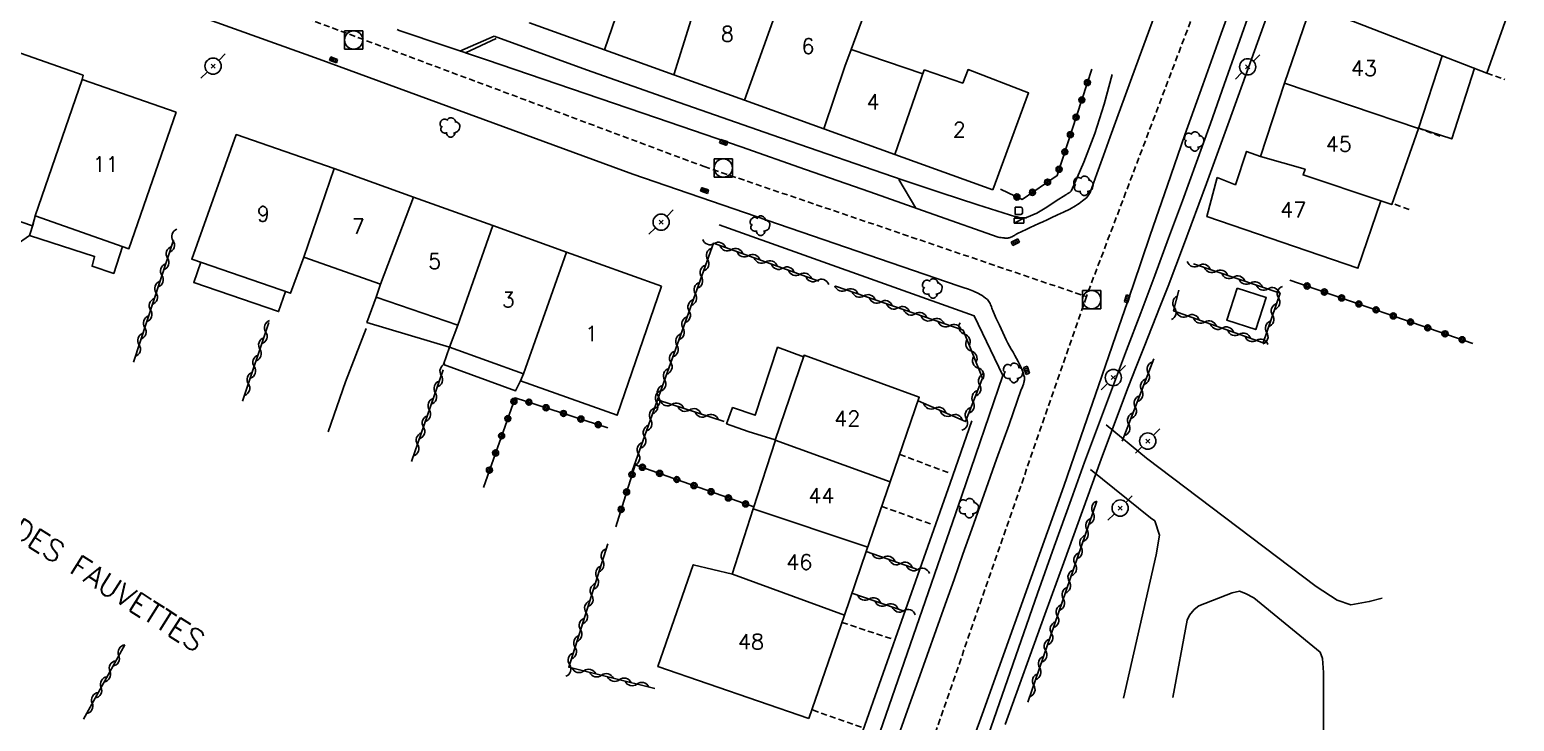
# Model space of a CAD drawing. Header units: millimetres. Extents: x 149998 to 151001, y 150999 to 152001.
# Drawn here: x 150528.4 to 150650.5, y 151780.4 to 151837.3 of the extents above; entities that cross this region are included whole.
import ezdxf
from ezdxf.enums import TextEntityAlignment as Align

# ---------------------------------------------------------------- set-up
doc = ezdxf.new("R2010")
doc.units = ezdxf.units.MM
doc.linetypes.add('DASHED', pattern=[0.75, 0.5, -0.25])
doc.layers.get('0').update_dxf_attribs({"linetype": 'CONTINUOUS'})
for name, color, linetype in [('W0001', 6, 'DASHED'), ('W0006', 2, 'CONTINUOUS'), ('W0008', 7, 'CONTINUOUS'), ('W0014', 7, 'CONTINUOUS'), ('W0017', 7, 'CONTINUOUS'), ('W0101', 7, 'CONTINUOUS'), ('W0104', 1, 'CONTINUOUS'), ('W0112', 1, 'DASHED'), ('W0300', 7, 'CONTINUOUS'), ('W0310', 3, 'CONTINUOUS'), ('W0323', 7, 'CONTINUOUS'), ('W0333', 7, 'CONTINUOUS'), ('W0401', 7, 'CONTINUOUS'), ('W0420', 7, 'CONTINUOUS'), ('W0438', 7, 'CONTINUOUS'), ('W0473', 7, 'CONTINUOUS'), ('W0989', 7, 'CONTINUOUS'), ('W0991', 7, 'CONTINUOUS'), ('W1102', 7, 'CONTINUOUS')]:
    doc.layers.add(name, color=color, linetype=linetype)
doc.styles.get("Standard").update_dxf_attribs({"font": 'romans.shx', "width": 0.85})

# ---------------------------------------------------------------- blocks, each defined once
blk = doc.blocks.new('T300')
for p, q in [((-0.8, 0.51), (-0.86, 0.34)), ((-0.86, 0.34), (-0.86, 0.17)), ((-0.86, 0.17), (-0.74, 0.06)), ((-0.69, 0.63), (-0.8, 0.51)), ((-0.8, -0.06), (-0.74, 0.06)), ((-0.74, 0.06), (-0.69, 0.11)), ((-0.57, 0.69), (-0.69, 0.63)), ((-0.46, 0.69), (-0.57, 0.69)), ((-0.29, 0.63), (-0.46, 0.69)), ((-0.29, 0.63), (-0.17, 0.74)), ((-0.23, 0.57), (-0.29, 0.63)), ((-0.17, 0.74), (-0.06, 0.8)), ((-0.06, 0.8), (0.06, 0.8)), ((0.06, 0.8), (0.23, 0.74)), ((0.23, 0.74), (0.34, 0.63)), ((0.34, 0.63), (0.4, 0.51)), ((0.46, 0.46), (0.34, 0.46)), ((0.4, 0.51), (0.4, 0.46)), ((0.57, 0.4), (0.46, 0.46)), ((0.57, 0.4), (0.69, 0.29)), ((0.69, 0.29), (0.74, 0.17)), ((0.74, 0.06), (0.69, -0.17)), ((0.74, 0.17), (0.74, 0.06)), ((-0.8, -0.17), (-0.8, -0.06)), ((-0.8, -0.23), (-0.8, -0.17)), ((-0.74, -0.34), (-0.8, -0.23)), ((-0.69, -0.4), (-0.74, -0.34)), ((-0.51, -0.46), (-0.69, -0.4)), ((-0.4, -0.46), (-0.51, -0.46)), ((-0.4, -0.46), (-0.34, -0.46)), ((-0.34, -0.46), (-0.34, -0.4)), ((-0.34, -0.51), (-0.34, -0.46)), ((-0.29, -0.63), (-0.34, -0.51)), ((-0.17, -0.74), (-0.29, -0.63)), ((-0.06, -0.8), (-0.17, -0.74)), ((0.06, -0.8), (-0.06, -0.8)), ((0.17, -0.74), (0.06, -0.8)), ((0.23, -0.69), (0.17, -0.74)), ((0.29, -0.46), (0.23, -0.46)), ((0.29, -0.63), (0.23, -0.69)), ((0.46, -0.4), (0.29, -0.46)), ((0.34, -0.51), (0.29, -0.63)), ((0.34, -0.51), (0.34, -0.46)), ((0.57, -0.34), (0.46, -0.4)), ((0.63, -0.29), (0.57, -0.34)), ((0.69, -0.17), (0.63, -0.29))]:
    blk.add_line(p, q)
blk = doc.blocks.new('T473')
for p, q in [((-0.166667, 0.166667), (0.166667, -0.166667)), ((-0.166667, -0.166667), (0.166667, 0.166667)), ((0.500001, 0.500001), (1.000002, 1.000002)), ((-1.000002, -1.000002), (-0.500001, -0.500001))]:
    blk.add_line(p, q)
blk.add_ellipse((0, 0), major_axis=(0.471405, 0.471405), ratio=1, start_param=5.4977871438, end_param=11.780972451)
blk = doc.blocks.new('T401')
for p, q in [((-0.3, 0.3), (0, 0.3)), ((-0.3, -0.25), (-0.3, 0.3)), ((-0.3, 0.15), (0, 0.15)), ((-0.3, 0), (0, 0)), ((0, 0.3), (0, -0.25)), ((-0.3, -0.15), (0, -0.15)), ((-0.3, -0.25), (-0.3, -0.3)), ((-0.3, -0.3), (0, -0.3)), ((0, -0.3), (0, -0.25))]:
    blk.add_line(p, q)
blk = doc.blocks.new('T438')
for p, q in [((-0.4, 0.2), (0.4, 0.2)), ((-0.4, -0.2), (-0.4, 0.2)), ((0.15, 1.1), (-0.3, 1.1)), ((-0.3, 1.1), (-0.3, 0.5)), ((-0.3, 0.5), (0.15, 0.5)), ((0.3, 0.65), (0.3, 0.95)), ((0.4, 0.2), (0.4, -0.2))]:
    blk.add_line(p, q)
at = {"flags": 128}
for points in [[(-0.4, -0.2), (0.4, 0.2)], [(0.4, -0.2), (-0.4, -0.2)]]:
    blk.add_lwpolyline(points, dxfattribs=at)
for centre, major_axis, start_param, end_param in [((0.15, 0.95), (0.106, -0.106), 0.785398, 2.356194), ((0.15, 0.65), (0.106, 0.106), 3.926991, 5.497787)]:
    blk.add_ellipse(centre, major_axis=major_axis, ratio=1, start_param=start_param, end_param=end_param)
blk = doc.blocks.new('T420')
for p, q in [((0.75, 0.75), (-0.75, 0.75)), ((-0.75, 0.75), (-0.75, -0.75)), ((0.75, 0.75), (0.75, -0.75)), ((0.75, -0.75), (-0.75, -0.75))]:
    blk.add_line(p, q)
blk.add_ellipse((0, 0), major_axis=(-0.53, 0.53), ratio=1, start_param=3.926991, end_param=10.210176)
blk = doc.blocks.new('t310o')
at = {"color": 0, "linetype": 'Continuous'}
for centre, start, end in [((-0.5, 0.38), 216.8699, 323.1304), ((0.5, -0.37), 36.8699, 143.1303)]:
    blk.add_arc(centre, 0.625, start, end, dxfattribs=at)
blk = doc.blocks.new('t323o')
at = {"color": 0, "linetype": 'Continuous'}
for radius in [0.25, 0.15]:
    blk.add_circle((0, 0), radius, dxfattribs=at)

msp = doc.modelspace()

# ---------------------------------------------------------------- linework, layer by layer
at = {"layer": 'W0001'}
for points in [[(150645.09, 151898.47), (150628.43, 151849.9), (150615.34, 151815.35)], [(150549.11, 151839.01), (150583.9, 151826.04), (150615.34, 151815.35)], [(150615.34, 151815.35), (150601.42, 151775.15), (150589.76, 151741.98), (150582.14, 151719.84)]]:
    msp.add_lwpolyline(points, dxfattribs=at)
at = {"layer": 'W0006'}
for points in [[(150564.29, 151835.38), (150566.79, 151836.56)], [(150599.92, 151824.99), (150601.33, 151822.63)]]:
    msp.add_lwpolyline(points, dxfattribs=at)
at = {"layer": 'W0008'}
for points in [[(150638.53, 151887.92), (150637.01, 151883.68), (150635.5, 151879.43), (150633.99, 151875.18), (150632.48, 151870.93), (150631.56, 151868.32), (150630.64, 151865.71), (150629.73, 151863.1), (150628.82, 151860.49), (150627.9, 151857.88), (150626.99, 151855.27), (150626.07, 151852.66), (150625.14, 151850.06), (150623.33, 151845.04), (150621.51, 151840.02), (150619.68, 151835.01), (150617.86, 151830), (150617.31, 151828.48), (150616.75, 151826.96), (150616.2, 151825.44), (150615.65, 151823.91)], [(150511.99, 151849.26), (150514.49, 151848.4), (150552.24, 151834.86), (150578.04, 151825.42), (150604.79, 151816.23)], [(150605.41, 151777.24), (150606.76, 151781), (150608.11, 151784.75), (150609.46, 151788.5), (150610.81, 151792.26), (150612.15, 151796.01), (150613.48, 151799.77), (150614.92, 151803.89), (150616.35, 151808.01), (150617.76, 151812.14), (150619.18, 151816.27), (150620.59, 151820.4), (150622.02, 151824.52), (150623.45, 151828.64), (150624.91, 151832.75), (150626.43, 151836.99), (150627.97, 151841.22)], [(150559, 151837.16), (150558.82, 151837.22), (150558.65, 151837.3)], [(150608.08, 151820.24), (150602.8, 151822.11), (150597.53, 151823.97), (150592.25, 151825.81), (150586.96, 151827.65), (150579.98, 151830.05), (150572.99, 151832.44), (150566, 151834.81), (150559, 151837.16)], [(150615.65, 151823.91), (150615.6, 151823.83), (150615.55, 151823.74), (150615.49, 151823.66), (150615.43, 151823.58), (150615.34, 151823.48), (150615.24, 151823.39), (150615.13, 151823.3), (150615.02, 151823.21), (150614.89, 151823.11), (150614.75, 151823.01), (150614.61, 151822.91), (150614.46, 151822.82), (150613.97, 151822.55), (150613.47, 151822.3), (150612.96, 151822.07), (150612.46, 151821.83), (150612.11, 151821.66), (150611.77, 151821.5), (150611.42, 151821.35), (150611.07, 151821.19), (150610.73, 151821.03), (150610.38, 151820.87), (150610.03, 151820.7), (150609.69, 151820.54), (150609.62, 151820.5), (150609.55, 151820.46), (150609.48, 151820.42), (150609.42, 151820.38), (150609.35, 151820.34), (150609.28, 151820.3), (150609.2, 151820.26), (150609.13, 151820.23), (150609.07, 151820.2), (150609, 151820.18), (150608.94, 151820.17), (150608.87, 151820.15), (150608.8, 151820.15), (150608.72, 151820.16), (150608.65, 151820.16), (150608.58, 151820.17), (150608.45, 151820.18), (150608.33, 151820.2), (150608.2, 151820.22), (150608.08, 151820.24)], [(150604.79, 151816.23), (150605.22, 151816.11), (150605.64, 151815.96), (150606.05, 151815.79), (150606.46, 151815.6), (150606.61, 151815.52), (150606.76, 151815.43), (150606.91, 151815.33), (150607.05, 151815.23), (150607.12, 151815.16), (150607.2, 151815.1), (150607.26, 151815.03), (150607.32, 151814.95), (150607.38, 151814.87), (150607.42, 151814.78), (150607.46, 151814.68), (150607.5, 151814.59), (150607.53, 151814.5), (150607.57, 151814.4), (150607.6, 151814.31), (150607.64, 151814.22), (150607.91, 151813.61), (150608.19, 151813), (150608.47, 151812.39), (150608.76, 151811.79), (150608.89, 151811.53), (150609.03, 151811.28), (150609.17, 151811.02), (150609.31, 151810.77), (150609.45, 151810.52), (150609.59, 151810.27), (150609.73, 151810.01), (150609.86, 151809.75), (150609.93, 151809.61), (150610, 151809.46), (150610.06, 151809.31), (150610.12, 151809.16), (150610.17, 151809.01), (150610.21, 151808.87), (150610.25, 151808.72), (150610.26, 151808.57), (150610.26, 151808.5), (150610.24, 151808.43), (150610.22, 151808.36), (150610.2, 151808.3), (150610.16, 151808.15), (150610.11, 151808), (150610.05, 151807.86), (150609.99, 151807.71)], [(150609.99, 151807.71), (150608.98, 151804.84), (150607.96, 151801.98), (150606.95, 151799.11), (150605.93, 151796.24), (150605.19, 151794.16), (150604.46, 151792.09), (150603.72, 151790.02), (150602.98, 151787.94), (150602.24, 151785.87), (150601.5, 151783.79), (150600.77, 151781.72), (150600.03, 151779.64)]]:
    msp.add_lwpolyline(points, dxfattribs=at)
at = {"layer": 'W0014'}
for points in [[(150608.67, 151780.18), (150611.94, 151789.22), (150613.48, 151793.48), (150615.02, 151797.74), (150616.57, 151801.99), (150618.15, 151806.23), (150618.79, 151807.9), (150619.44, 151809.57), (150620.09, 151811.23), (150620.75, 151812.89), (150621.4, 151814.55), (150622.06, 151816.21), (150622.7, 151817.88), (150623.34, 151819.55), (150625.23, 151824.65), (150627.08, 151829.76), (150628.92, 151834.88), (150630.77, 151840)], [(150628.93, 151839.16), (150627.8, 151835.97), (150626.67, 151832.78), (150625.54, 151829.59), (150624.39, 151826.4), (150623.24, 151823.22), (150622.11, 151820.15), (150620.97, 151817.08), (150619.81, 151814.01), (150618.65, 151810.94), (150617.49, 151807.88), (150616.34, 151804.81), (150615.2, 151801.74), (150614.08, 151798.66), (150612.69, 151794.81), (150611.33, 151790.95), (150609.98, 151787.08), (150608.63, 151783.22), (150607.29, 151779.35)], [(150566.65, 151836.75), (150563.82, 151835.54)], [(150617.46, 151833.6), (150616.81, 151831.16), (150616.03, 151828.75), (150615.13, 151826.39), (150614.11, 151824.08), (150614.1, 151824.07), (150614.09, 151824.05), (150614.09, 151824.04), (150614.08, 151824.03), (150614.06, 151824), (150614.04, 151823.98), (150614.03, 151823.95), (150614.01, 151823.93), (150613.99, 151823.92), (150613.98, 151823.91), (150613.96, 151823.9), (150613.95, 151823.9), (150613.93, 151823.89), (150613.92, 151823.88), (150613.9, 151823.87), (150613.89, 151823.87), (150613.86, 151823.85), (150613.83, 151823.83), (150613.8, 151823.81), (150613.77, 151823.79), (150613.74, 151823.77), (150613.71, 151823.75), (150613.67, 151823.74), (150613.64, 151823.72), (150612.87, 151823.22), (150612.09, 151822.69), (150611.28, 151822.21), (150610.42, 151821.84), (150610.41, 151821.83), (150610.4, 151821.83), (150610.38, 151821.83), (150610.37, 151821.83), (150610.31, 151821.83), (150610.24, 151821.82), (150610.18, 151821.82), (150610.11, 151821.82), (150610.07, 151821.82), (150610.02, 151821.82), (150609.97, 151821.82), (150609.92, 151821.82), (150609.82, 151821.84), (150609.73, 151821.87), (150609.64, 151821.9), (150609.55, 151821.92), (150606.42, 151822.9), (150603.31, 151823.92), (150600.2, 151824.96), (150597.1, 151826.01), (150589.47, 151828.64), (150581.85, 151831.3), (150574.24, 151834), (150566.65, 151836.75)], [(150585.15, 151821.26), (150606.12, 151813.76), (150608.46, 151808.86), (150605.11, 151798.99), (150595.61, 151771.6), (150584.32, 151739.78), (150582.16, 151734.28), (150572.26, 151731.65), (150564.3, 151736.87), (150555.81, 151742.24)], [(150581.71, 151736.41), (150591.27, 151763.57), (150604.14, 151800.02), (150605.91, 151805.14)]]:
    msp.add_lwpolyline(points, dxfattribs=at)
at = {"layer": 'W0017'}
for points in [[(150616.98, 151804.8), (150620.3, 151802.06), (150634.23, 151791.51), (150635.98, 151790.39), (150637.1, 151790.01), (150638.61, 151790.27), (150639.67, 151790.56)], [(150615.68, 151801.13), (150620.62, 151797.17), (150620.97, 151796.91), (150621.37, 151795.73), (150621.07, 151794.11), (150618.41, 151782.33)], [(150622.45, 151782.38), (150623.64, 151788.74), (150623.83, 151789.16), (150624.22, 151789.63), (150624.59, 151789.92), (150627.34, 151791), (150627.95, 151791.12), (150628.43, 151790.95), (150629.12, 151790.58), (150634.56, 151786.11), (150634.77, 151785.58), (150634.84, 151784.43), (150634.85, 151777.01)]]:
    msp.add_lwpolyline(points, dxfattribs=at)
at = {"layer": 'W0101'}
for points in [[(150596, 151835.67), (150597.77, 151840.51), (150597.45, 151840.62)], [(150648.28, 151833.73), (150650.54, 151840.07)], [(150637.32, 151837.96), (150633.77, 151839.11), (150631.64, 151832.9)], [(150569.55, 151837.85), (150569.54, 151837.85), (150575.71, 151835.63)], [(150532.75, 151833.21), (150532.83, 151833.55), (150526.66, 151835.73)], [(150575.71, 151835.63), (150581.42, 151833.58)], [(150596, 151835.67), (150595.99, 151835.67), (150601.9, 151833.67), (150601.9, 151833.66)], [(150642.67, 151829.16), (150644.61, 151835.14), (150644.61, 151835.14)], [(150644.61, 151835.14), (150648.28, 151833.73)], [(150581.42, 151833.58), (150581.42, 151833.58), (150587.23, 151831.49)], [(150602.01, 151833.99), (150605.18, 151832.91), (150605.61, 151834.02), (150610.59, 151832.09), (150607.64, 151824.14)], [(150540.47, 151830.52), (150532.75, 151833.21)], [(150631.64, 151832.9), (150631.64, 151832.9), (150629.66, 151826.88)], [(150587.23, 151831.49), (150593.75, 151829.14)], [(150528.9, 151821.98), (150536.6, 151819.28), (150540.47, 151830.52)], [(150553.48, 151825.88), (150545.43, 151828.67), (150541.76, 151818.44), (150549.88, 151815.63), (150550.98, 151818.59)], [(150593.75, 151829.14), (150599.59, 151827.04)], [(150639.57, 151823.22), (150640.46, 151822.91), (150642.67, 151829.16)], [(150629.66, 151826.88), (150628.52, 151827.29), (150627.6, 151824.55), (150626.1, 151825.14)], [(150523.42, 151827.08), (150522, 151823.43), (150528.68, 151821.16), (150528.9, 151821.97), (150528.9, 151821.98)], [(150599.59, 151827.04), (150607.64, 151824.14)], [(150553.48, 151825.88), (150553.48, 151825.88)], [(150560.01, 151823.53), (150553.48, 151825.88)], [(150626.1, 151825.14), (150625.25, 151821.93), (150637.68, 151817.68), (150639.57, 151823.22)], [(150566.52, 151821.19), (150560.01, 151823.53)], [(150572.58, 151819.01), (150566.52, 151821.19)], [(150580.4, 151816.2), (150572.58, 151819.01)], [(150550.98, 151818.59), (150557.28, 151816.38)], [(150557.28, 151816.38), (150556.92, 151815.31)], [(150557.28, 151816.38), (150557.28, 151816.38)], [(150556.92, 151815.31), (150563.66, 151812.99)], [(150568.8, 151808.43), (150576.76, 151805.6), (150580.4, 151816.2)], [(150563.66, 151812.99), (150562.96, 151811.19)], [(150562.96, 151811.19), (150569.05, 151809)], [(150599.21, 151800.12), (150601.6, 151807.07), (150592.13, 151810.53), (150589.75, 151803.54)], [(150569.05, 151809), (150568.8, 151808.43)], [(150589.75, 151803.54), (150589.77, 151803.55), (150587.95, 151797.89)], [(150597.24, 151794.4), (150599.21, 151800.12)], [(150587.95, 151797.89), (150586.22, 151792.53), (150586.23, 151792.53)], [(150595.44, 151789.16), (150597.24, 151794.4)], [(150586.23, 151792.53), (150583.01, 151793.3), (150580.11, 151784.93), (150592.52, 151780.65)], [(150592.52, 151780.65), (150595.44, 151789.16)]]:
    msp.add_lwpolyline(points, dxfattribs=at)
at = {"layer": 'W0104'}
for points in [[(150642.68, 151829.19), (150645.4, 151828.31), (150647.26, 151834.12), (150647.24, 151834.13)], [(150522.14, 151823.39), (150522.13, 151823.38), (150521.81, 151822.24), (150522.24, 151821.19), (150527.23, 151819.56), (150528.41, 151820.37), (150528.74, 151821.4), (150528.74, 151821.4)], [(150528.41, 151820.37), (150528.41, 151820.37), (150533.78, 151818.65), (150533.57, 151817.84), (150535.35, 151817.25), (150536.08, 151819.46), (150536.08, 151819.46)], [(150542.51, 151818.18), (150542.51, 151818.18), (150541.93, 151816.5), (150548.9, 151814.12), (150549.48, 151815.77), (150549.47, 151815.77)], [(150556.92, 151815.31), (150556.92, 151815.31), (150556.17, 151813.22), (150562.96, 151811.19)], [(150562.96, 151811.19), (150562.48, 151809.78), (150568.38, 151807.6), (150568.8, 151808.43)], [(150589.77, 151803.58), (150589.76, 151803.58), (150587.52, 151804.26), (150587.54, 151804.26), (150585.75, 151804.89), (150586.24, 151806.22), (150588.09, 151805.59), (150589.94, 151811.19), (150592.08, 151810.4), (150592.09, 151810.41)]]:
    msp.add_lwpolyline(points, dxfattribs=at)
msp.add_lwpolyline([(150627.75, 151816.05), (150626.89, 151813.42), (150629.28, 151812.64), (150630.14, 151815.28)], close=True, dxfattribs=at)
at = {"layer": 'W0112'}
for points in [[(150648.28, 151833.73), (150649.77, 151833.19)], [(150642.57, 151829.23), (150644.44, 151828.53)], [(150640.71, 151822.94), (150641.98, 151822.47)], [(150599.99, 151802.38), (150604.16, 151800.8)], [(150598.51, 151798.08), (150602.6, 151796.65)], [(150595.24, 151788.56), (150599.5, 151787.15)], [(150596.84, 151779.95), (150592.77, 151781.38)]]:
    msp.add_lwpolyline(points, dxfattribs=at)
at = {"layer": 'W0310'}
for points in [[(150536.98, 151809.96), (150540.27, 151820)], [(150593.35, 151816.63), (150584.67, 151819.74), (150580.07, 151806.87), (150585.54, 151805.09)], [(150622.96, 151815.88), (150622.52, 151814.17), (150629.89, 151811.54), (150631.28, 151815.64), (150624.16, 151818.05)], [(150601.5, 151806.79), (150605.4, 151805.07), (150606.79, 151808.64), (150605.2, 151812.59), (150594.7, 151816.21)], [(150548.11, 151813.22), (150545.95, 151806.75)], [(150618.3, 151803.45), (150620.9, 151810.24)], [(150562.44, 151809.33), (150559.84, 151801.78)], [(150580.07, 151806.87), (150578, 151801)], [(150616.2, 151798.54), (150610.52, 151781.99)], [(150575.98, 151795.02), (150572.77, 151784.88), (150579.84, 151783.12)], [(150597.24, 151794.4), (150601.54, 151792.89)], [(150596.06, 151790.96), (150600.45, 151789.47)], [(150532.85, 151780.61), (150536.26, 151786.71)]]:
    msp.add_lwpolyline(points, dxfattribs=at)
at = {"layer": 'W0323'}
for points in [[(150608.27, 151824.17), (150610.06, 151823.34), (150612.93, 151825.3), (150615.8, 151834.06)], [(150632.08, 151816.71), (150647.12, 151811.5)], [(150575.98, 151804.56), (150568.36, 151807.03), (150565.75, 151799.66)], [(150576.64, 151796.42), (150578.22, 151801.53), (150588, 151798.05)]]:
    msp.add_lwpolyline(points, dxfattribs=at)
at = {"layer": 'W0333'}
msp.add_lwpolyline([(150556.1, 151812.74), (150554.41, 151808.35), (150552.98, 151804.23)], dxfattribs=at)
at = {"layer": 'W1102'}
for points in [[(150578.16, 151842.77), (150575.71, 151835.63)], [(150583.69, 151840.88), (150581.42, 151833.58)], [(150590.34, 151840.24), (150587.23, 151831.49)], [(150637.32, 151837.96), (150644.61, 151835.14)], [(150593.75, 151829.14), (150595.48, 151834.27), (150596, 151835.67)], [(150599.59, 151827.04), (150602.01, 151833.99)], [(150532.75, 151833.21), (150528.9, 151821.98)], [(150631.64, 151832.9), (150642.67, 151829.16)], [(150639.57, 151823.22), (150633.16, 151825.35), (150633.33, 151825.82), (150629.66, 151826.88)], [(150553.48, 151825.88), (150550.98, 151818.59)], [(150557.28, 151816.38), (150560.01, 151823.53)], [(150563.66, 151812.99), (150566.52, 151821.19)], [(150569.05, 151809), (150572.58, 151819.01)], [(150589.75, 151803.54), (150599.21, 151800.12)], [(150587.95, 151797.89), (150597.36, 151794.74)], [(150586.23, 151792.53), (150595.44, 151789.16)]]:
    msp.add_lwpolyline(points, dxfattribs=at)

# ---------------------------------------------------------------- block references
at = {"layer": 'W0300'}
for p in [(150563.06, 151829.26), (150624.26, 151828.1), (150615.17, 151824.45), (150588.56, 151821.18), (150602.73, 151816.01), (150609.38, 151809.07), (150605.72, 151797.95)]:
    msp.add_blockref('T300', p, dxfattribs=at)
at = {"layer": 'W0310'}
for p, rotation in [((150540.24, 151819.94), 71.86479890000868), ((150584.73, 151819.72), 160.2701076213212), ((150539.78, 151818.51), 71.86479890000868), ((150584.19, 151818.4), 250.3470216777271), ((150586.15, 151819.21), 160.2701076213212), ((150587.56, 151818.71), 160.2701076213212), ((150588.97, 151818.2), 160.2701076213212), ((150539.31, 151817.09), 71.86479890000868), ((150583.68, 151816.99), 250.3470216777271), ((150590.38, 151817.69), 160.2701076213212), ((150591.79, 151817.19), 160.2701076213212), ((150624.59, 151817.91), 161.3096768430993), ((150626.01, 151817.43), 161.3096768430993), ((150627.43, 151816.95), 161.3096768430993), ((150538.84, 151815.66), 71.86479890000868), ((150583.18, 151815.57), 250.3470216777271), ((150593.21, 151816.68), 160.2701076213212), ((150595.61, 151815.9), 160.9318301510422), ((150628.85, 151816.47), 161.3096768430993), ((150630.27, 151815.99), 161.3096768430993), ((150538.38, 151814.24), 71.86479890000868), ((150582.67, 151814.16), 250.3470216777271), ((150597.03, 151815.41), 160.9318301510422), ((150598.44, 151814.92), 160.9318301510422), ((150622.58, 151814.43), 255.4922616520334), ((150631.15, 151815.24), 71.18893548870871), ((150537.91, 151812.81), 71.86479890000868), ((150599.86, 151814.43), 160.9318301510422), ((150601.28, 151813.94), 160.9318301510422), ((150602.7, 151813.45), 160.9318301510422), ((150623.68, 151813.76), 340.3540560506552), ((150630.66, 151813.82), 71.18893548870871), ((150547.85, 151812.44), 251.5228879802278), ((150582.17, 151812.75), 250.3470216777271), ((150604.11, 151812.96), 160.9318301510422), ((150605.33, 151812.26), 111.9815213680708), ((150625.09, 151813.25), 340.3540560506552), ((150626.5, 151812.75), 340.3540560506552), ((150627.91, 151812.24), 340.3540560506552), ((150630.18, 151812.4), 71.18893548870871), ((150537.44, 151811.38), 71.86479890000868), ((150547.37, 151811.02), 251.5228879802278), ((150581.66, 151811.34), 250.3470216777271), ((150605.89, 151810.87), 111.9815213680708), ((150629.33, 151811.74), 340.3540560506552), ((150546.9, 151809.59), 251.5228879802278), ((150581.16, 151809.92), 250.3470216777271), ((150606.45, 151809.48), 111.9815213680708), ((150546.42, 151808.17), 251.5228879802278), ((150562.28, 151808.87), 250.9791062091626), ((150580.65, 151808.51), 250.3470216777271), ((150606.57, 151808.08), 68.71395600258353), ((150620.44, 151809.05), 69.07160427672765), ((150561.79, 151807.45), 250.9791062091626), ((150580.15, 151807.1), 250.3470216777271), ((150619.9, 151807.65), 69.07160427672765), ((150561.3, 151806.03), 250.9791062091626), ((150579.99, 151806.66), 250.6207968338406), ((150581.26, 151806.48), 342.0152477732379), ((150582.69, 151806.02), 342.0152477732379), ((150602.87, 151806.18), 336.124920790499), ((150606.03, 151806.69), 68.71395600258353), ((150619.37, 151806.25), 69.07160427672765), ((150560.82, 151804.61), 250.9791062091626), ((150579.5, 151805.25), 250.6207968338406), ((150584.11, 151805.55), 342.0152477732379), ((150604.24, 151805.57), 336.124920790499), ((150605.48, 151805.29), 68.71395600258353), ((150618.83, 151804.85), 69.07160427672765), ((150560.33, 151803.2), 250.9791062091626), ((150579, 151803.83), 250.6207968338406), ((150578.5, 151802.42), 250.6207968338406), ((150615.88, 151797.59), 251.072080603645), ((150615.39, 151796.17), 251.072080603645), ((150614.9, 151794.76), 251.072080603645), ((150575.55, 151793.67), 252.4063234268768), ((150598.66, 151793.9), 340.5697416552866), ((150614.42, 151793.34), 251.072080603645), ((150575.1, 151792.24), 252.4063234268768), ((150600.07, 151793.4), 340.5697416552866), ((150601.49, 151792.91), 340.5697416552866), ((150613.93, 151791.92), 251.072080603645), ((150574.65, 151790.81), 252.4063234268768), ((150597.48, 151790.48), 341.1231499614265), ((150613.44, 151790.5), 251.072080603645), ((150574.19, 151789.38), 252.4063234268768), ((150598.9, 151789.99), 341.1231499614265), ((150600.32, 151789.51), 341.1231499614265), ((150612.96, 151789.08), 251.072080603645), ((150573.74, 151787.95), 252.4063234268768), ((150612.47, 151787.66), 251.072080603645), ((150573.29, 151786.52), 252.4063234268768), ((150611.98, 151786.24), 251.072080603645), ((150535.77, 151785.84), 60.80848709549701), ((150572.83, 151785.09), 252.4063234268768), ((150611.5, 151784.82), 251.072080603645), ((150535.04, 151784.53), 60.80848709549701), ((150574.02, 151784.57), 345.9942786690474), ((150575.47, 151784.21), 345.9942786690474), ((150534.31, 151783.22), 60.80848709549701), ((150576.93, 151783.84), 345.9942786690474), ((150578.38, 151783.48), 345.9942786690474), ((150611.01, 151783.4), 251.072080603645), ((150533.58, 151781.92), 60.80848709549701)]:
    msp.add_blockref('t310o', p, dxfattribs=dict(at, rotation=rotation))
at = {"layer": 'W0323'}
for p, rotation in [((150615.43, 151832.95), 71.8716950724451), ((150614.97, 151831.52), 71.8716950724451), ((150614.5, 151830.1), 71.8716950724451), ((150614.03, 151828.67), 71.8716950724451), ((150613.57, 151827.25), 71.8716950724451), ((150613.1, 151825.82), 71.8716950724451), ((150612.15, 151824.76), 34.28873339250107), ((150609.63, 151823.54), 334.9550289602664), ((150610.91, 151823.92), 34.28873339250107), ((150633.5, 151816.22), 340.8819889795034), ((150634.92, 151815.73), 340.8819889795034), ((150636.33, 151815.24), 340.8819889795034), ((150637.75, 151814.75), 340.8819889795034), ((150639.17, 151814.26), 340.8819889795034), ((150640.58, 151813.76), 340.8819889795034), ((150642, 151813.27), 340.8819889795034), ((150643.42, 151812.78), 340.8819889795034), ((150644.84, 151812.29), 340.8819889795034), ((150646.25, 151811.8), 340.8819889795034), ((150568.26, 151806.73), 250.444206373277), ((150569.49, 151806.67), 162.0063885671686), ((150570.91, 151806.21), 162.0063885671686), ((150567.76, 151805.32), 250.444206373277), ((150572.34, 151805.74), 162.0063885671686), ((150573.77, 151805.28), 162.0063885671686), ((150567.25, 151803.9), 250.444206373277), ((150575.19, 151804.82), 162.0063885671686), ((150566.75, 151802.49), 250.444206373277), ((150578.83, 151801.32), 340.3985483296696), ((150566.25, 151801.08), 250.444206373277), ((150577.97, 151800.72), 72.80364927421518), ((150580.25, 151800.81), 340.3985483296696), ((150581.66, 151800.31), 340.3985483296696), ((150577.53, 151799.28), 72.80364927421518), ((150583.07, 151799.81), 340.3985483296696), ((150584.48, 151799.3), 340.3985483296696), ((150577.08, 151797.85), 72.80364927421518), ((150585.9, 151798.8), 340.3985483296696), ((150587.31, 151798.3), 340.3985483296696)]:
    msp.add_blockref('t323o', p, dxfattribs=dict(at, rotation=rotation))
at = {"layer": 'W0401'}
for p, rotation in [((150553.38, 151834.67), 249.91211744838), ((150585.56, 151828.17), 70.96726738316394), ((150583.89, 151823.93), 251.0314488495617), ((150609.43, 151819.96), 117.402964153656), ((150618.83, 151815.12), 341.1229314926885), ((150610.29, 151809.24), 198.9929069217732)]:
    msp.add_blockref('T401', p, dxfattribs=dict(at, rotation=rotation))
at = {"layer": 'W0420'}
for p in [(150555.08, 151836.45), (150585.49, 151825.92), (150615.78, 151815.1)]:
    msp.add_blockref('T420', p, dxfattribs=at)
at = {"layer": 'W0438'}
msp.add_blockref('T438', (150609.8, 151821.6), dxfattribs=at)
at = {"layer": 'W0473'}
for p in [(150543.52, 151834.3), (150628.61, 151834.24), (150580.37, 151821.47), (150617.56, 151808.69), (150620.39, 151803.47), (150618.12, 151797.96)]:
    msp.add_blockref('T473', p, dxfattribs=at)

# ---------------------------------------------------------------- texts
at = {"layer": 'W0989'}
msp.add_text('RUE DES FAUVETTES   ', height=1.75, rotation=327.6189, dxfattribs=at).set_placement((150521.84, 151798.9))
at = {"layer": 'W0991'}
for s, p in [('8', (150585.82, 151836.95)), ('6', (150592.45, 151835.94)), ('43', (150638.18, 151834.13)), ('4', (150597.8, 151831.36)), ('2', (150604.89, 151829.08)), ('45', (150636.11, 151827.9)), ('11', (150534.68, 151826.24)), ('9', (150547.65, 151822.15)), ('47', (150632.36, 151822.49)), ('7', (150555.47, 151821.13)), ('5', (150561.75, 151818.26)), ('3', (150567.8, 151815.1)), ('1', (150574.64, 151812.3)), ('42', (150595.68, 151805.32)), ('44', (150593.56, 151798.98)), ('46', (150591.74, 151793.52)), ('48', (150587.76, 151786.98))]:
    msp.add_text(s, height=1.25, dxfattribs=at).set_placement(p, align=Align.MIDDLE_CENTER)

doc.saveas('drawing.dxf')
